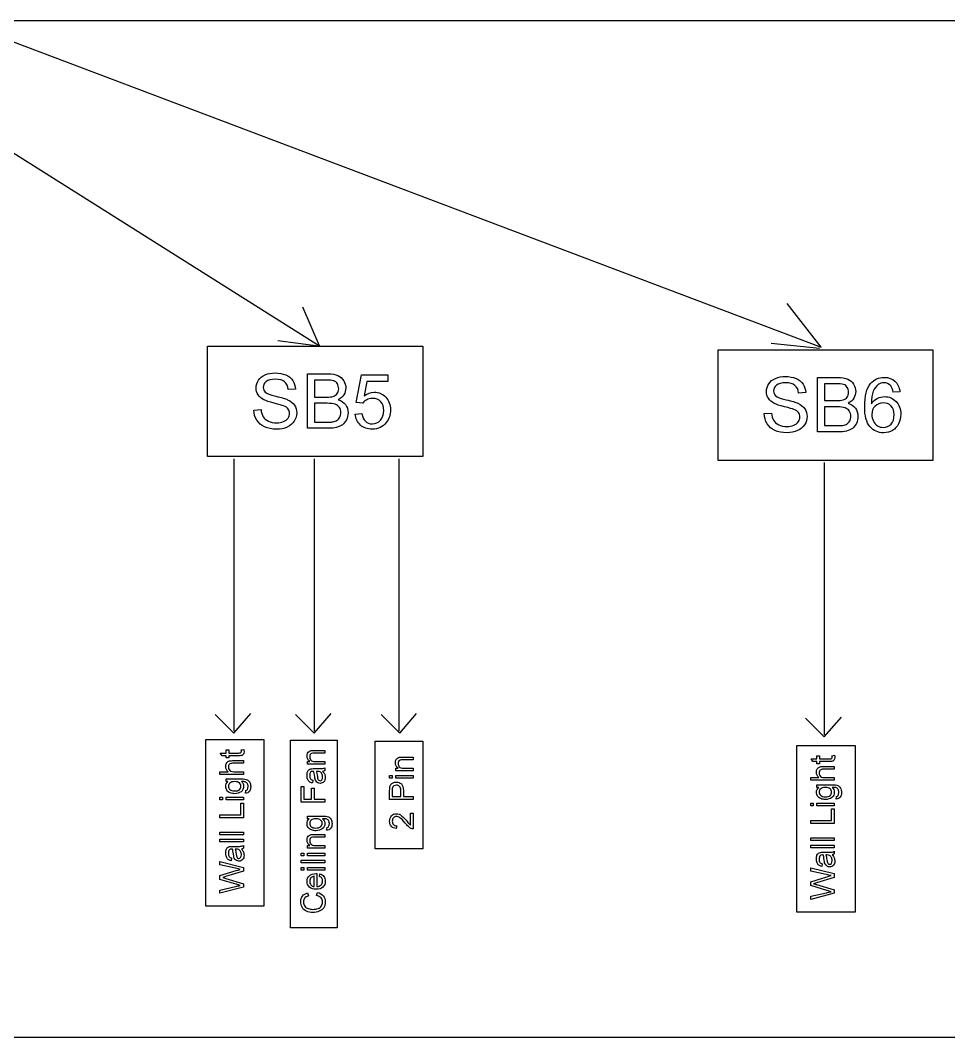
# Model space of a CAD drawing. Header units: millimetres. Extents: x 15 to 286, y 44 to 202.
# Drawn here: x 162.5 to 235.8, y 44.4 to 124.8 of the extents above; entities that cross this region are included whole.
import ezdxf

# ---------------------------------------------------------------- set-up
doc = ezdxf.new("R2010")
doc.units = ezdxf.units.MM
doc.layers.get('0').update_dxf_attribs({"linetype": 'CONTINUOUS'})

msp = doc.modelspace()

# ---------------------------------------------------------------- linework, layer by layer
at = {"color": 5}
for p, q in [((160.345, 124.757), (265.585, 124.757)), ((160.43, 123.613), (225.75, 98.9334)), ((154.587, 118.914), (186.126, 99.0604)), ((186.126, 99.0604), (184.813, 102.108)), ((225.75, 98.9334), (223.082, 102.405)), ((186.041, 99.0177), (182.823, 99.4406)), ((225.622, 98.848), (221.813, 99.2297))]:
    msp.add_line(p, q, dxfattribs=at)
at = {"color": 0}
for p, q in [((177.278, 99.0177), (194.297, 99.0177)), ((177.278, 90.2974), (177.278, 99.0177)), ((194.297, 99.0177), (194.297, 90.2974)), ((217.621, 98.7213), (234.597, 98.7213)), ((217.621, 90.001), (217.621, 98.7213)), ((234.597, 98.7213), (234.597, 90.001)), ((185.172, 92.534), (185.172, 96.8361)), ((185.172, 96.8361), (186.783, 96.8361)), ((189.019, 94.5804), (189.442, 96.7659)), ((189.442, 96.7659), (191.522, 96.7659)), ((191.522, 96.7659), (191.522, 96.2367)), ((225.461, 92.2514), (225.461, 96.5549)), ((225.461, 96.5549), (227.072, 96.5549)), ((184.22, 95.6373), (183.655, 95.6014)), ((186.595, 96.3429), (185.738, 96.3429)), ((185.738, 96.3429), (185.738, 95.0034)), ((189.877, 96.2367), (189.666, 95.1054)), ((191.522, 96.2367), (189.877, 96.2367)), ((226.882, 96.0603), (226.024, 96.0603)), ((226.024, 96.0603), (226.024, 94.7208)), ((185.738, 95.0034), (186.665, 95.0034)), ((224.542, 95.3548), (223.978, 95.3202)), ((231.986, 95.425), (231.458, 95.3904)), ((231.986, 95.425), (231.986, 95.425)), ((180.939, 93.9793), (181.504, 94.0153)), ((186.73, 94.5085), (185.738, 94.5085)), ((185.738, 94.5085), (185.738, 93.0271)), ((189.548, 94.5085), (189.019, 94.5804)), ((226.024, 94.7208), (226.952, 94.7208)), ((227.017, 94.2276), (226.024, 94.2276)), ((226.024, 94.2276), (226.024, 92.7446)), ((188.948, 93.6625), (189.478, 93.6985)), ((221.262, 93.6985), (221.827, 93.7327)), ((186.794, 92.534), (185.172, 92.534)), ((185.738, 93.0271), (186.804, 93.0271)), ((226.024, 92.7446), (227.093, 92.7446)), ((227.081, 92.2514), (225.461, 92.2514)), ((194.297, 90.2974), (177.278, 90.2974)), ((234.597, 90.001), (217.621, 90.001)), ((177.151, 67.9457), (181.723, 67.9457)), ((177.151, 54.7797), (177.151, 67.9457)), ((181.723, 67.9457), (181.723, 54.7797)), ((183.84, 67.9027), (187.522, 67.9027)), ((183.84, 53.086), (183.84, 67.9027)), ((187.522, 67.9027), (187.522, 53.086)), ((190.528, 67.8173), (194.297, 67.8173)), ((190.528, 59.3094), (190.528, 67.8173)), ((194.297, 67.8173), (194.297, 59.3094)), ((178.422, 66.675), (178.286, 66.8874)), ((178.286, 66.8874), (178.752, 66.8874)), ((178.752, 66.8874), (178.752, 67.134)), ((178.752, 67.134), (178.965, 67.134)), ((178.965, 67.134), (178.965, 66.8874)), ((178.965, 66.8874), (179.762, 66.8874)), ((179.943, 67.134), (180.143, 67.1682)), ((185.7, 67.098), (186.549, 67.098)), ((186.549, 66.8874), (185.716, 66.8874)), ((186.549, 67.098), (186.549, 66.8874)), ((223.845, 67.4797), (228.46, 67.4797)), ((223.845, 54.314), (223.845, 67.4797)), ((226.616, 66.675), (226.815, 66.711)), ((228.46, 67.4797), (228.46, 54.314)), ((178.752, 66.675), (178.422, 66.675)), ((178.752, 66.4986), (178.752, 66.675)), ((178.965, 66.4986), (178.752, 66.4986)), ((179.747, 66.675), (178.965, 66.675)), ((178.965, 66.675), (178.965, 66.4986)), ((179.254, 66.2862), (180.129, 66.2862)), ((180.129, 66.0756), (179.261, 66.0756)), ((180.129, 66.2862), (180.129, 66.0756)), ((185.172, 66.0054), (185.172, 66.216)), ((185.172, 66.216), (185.363, 66.216)), ((186.549, 66.0054), (185.172, 66.0054)), ((185.801, 66.216), (186.549, 66.216)), ((186.549, 66.216), (186.549, 66.0054)), ((192.685, 66.5688), (193.535, 66.5688)), ((193.535, 66.3582), (192.701, 66.3582)), ((193.535, 66.5688), (193.535, 66.3582)), ((225.094, 66.216), (224.959, 66.4284)), ((224.959, 66.4284), (225.425, 66.4284)), ((225.425, 66.216), (225.094, 66.216)), ((225.425, 66.4284), (225.425, 66.675)), ((225.425, 66.675), (225.637, 66.675)), ((225.425, 66.0396), (225.425, 66.216)), ((225.637, 66.0396), (225.425, 66.0396)), ((225.637, 66.675), (225.637, 66.4284)), ((225.637, 66.4284), (226.435, 66.4284)), ((226.42, 66.216), (225.637, 66.216)), ((225.637, 66.216), (225.637, 66.0396)), ((178.259, 65.1937), (178.259, 65.4043)), ((178.259, 65.4043), (178.918, 65.4043)), ((180.129, 65.1937), (178.259, 65.1937)), ((179.379, 65.4043), (180.129, 65.4043)), ((180.129, 65.4043), (180.129, 65.1937)), ((185.657, 65.6527), (185.961, 65.6527)), ((185.955, 65.4389), (185.878, 65.4403)), ((186.373, 65.4403), (186.373, 65.4403)), ((186.549, 65.7229), (186.549, 65.5105)), ((191.665, 64.9111), (191.665, 65.1235)), ((191.665, 65.1235), (191.875, 65.1235)), ((191.875, 65.1235), (191.875, 64.9111)), ((192.158, 65.4763), (192.158, 65.6869)), ((192.158, 65.6869), (192.348, 65.6869)), ((193.535, 65.4763), (192.158, 65.4763)), ((192.158, 64.9111), (192.158, 65.1235)), ((192.158, 65.1235), (193.535, 65.1235)), ((192.786, 65.6869), (193.535, 65.6869)), ((193.535, 65.6869), (193.535, 65.4763)), ((193.535, 65.1235), (193.535, 64.9111)), ((225.927, 65.829), (226.8, 65.829)), ((226.8, 65.6167), (225.933, 65.6167)), ((226.8, 65.829), (226.8, 65.6167)), ((178.752, 64.6285), (178.752, 64.8409)), ((178.752, 64.8409), (179.946, 64.8409)), ((178.894, 64.6285), (178.752, 64.6285)), ((185.597, 64.7347), (185.561, 64.5223)), ((191.875, 64.9111), (191.665, 64.9111)), ((193.535, 64.9111), (192.158, 64.9111)), ((224.932, 64.7347), (224.932, 64.9471)), ((224.932, 64.9471), (225.589, 64.9471)), ((226.8, 64.7347), (224.932, 64.7347)), ((225.425, 64.1696), (225.425, 64.3819)), ((225.425, 64.3819), (226.618, 64.3819)), ((226.052, 64.9471), (226.8, 64.9471)), ((226.8, 64.9471), (226.8, 64.7347)), ((180.269, 63.7124), (180.305, 63.923)), ((180.269, 63.7124), (180.269, 63.7124)), ((184.679, 63.0068), (184.679, 64.2415)), ((184.679, 64.2415), (184.892, 64.2415)), ((184.892, 64.2415), (184.892, 63.2534)), ((185.491, 63.2534), (185.491, 64.0994)), ((185.491, 64.0994), (185.702, 64.0994)), ((185.702, 64.0994), (185.702, 63.2534)), ((191.665, 63.2174), (191.665, 63.8983)), ((191.875, 63.9216), (191.875, 63.464)), ((192.546, 63.464), (192.546, 63.9258)), ((192.757, 63.923), (192.757, 63.464)), ((225.565, 64.1696), (225.425, 64.1696)), ((178.259, 63.1832), (178.259, 63.3938)), ((178.259, 63.3938), (178.47, 63.3938)), ((178.47, 63.1832), (178.259, 63.1832)), ((178.47, 63.3938), (178.47, 63.1832)), ((178.752, 63.1832), (178.752, 63.3938)), ((178.752, 63.3938), (180.129, 63.3938)), ((180.129, 63.1832), (178.752, 63.1832)), ((179.917, 62.0187), (179.917, 62.9348)), ((179.917, 62.9348), (180.129, 62.9348)), ((180.129, 63.3938), (180.129, 63.1832)), ((180.129, 62.9348), (180.129, 61.7721)), ((186.549, 63.0068), (184.679, 63.0068)), ((184.892, 63.2534), (185.491, 63.2534)), ((185.702, 63.2534), (186.549, 63.2534)), ((186.549, 63.2534), (186.549, 63.0068)), ((193.535, 63.2174), (191.665, 63.2174)), ((191.875, 63.464), (192.546, 63.464)), ((192.757, 63.464), (193.535, 63.464)), ((193.535, 63.464), (193.535, 63.2174)), ((224.932, 62.7242), (224.932, 62.9348)), ((224.932, 62.9348), (225.142, 62.9348)), ((225.142, 62.7242), (224.932, 62.7242)), ((225.142, 62.9348), (225.142, 62.7242)), ((225.425, 62.7242), (225.425, 62.9348)), ((225.425, 62.9348), (226.8, 62.9348)), ((226.8, 62.7242), (225.425, 62.7242)), ((226.8, 62.9348), (226.8, 62.7242)), ((226.942, 63.2534), (226.977, 63.464)), ((226.942, 63.2534), (226.942, 63.2534)), ((178.259, 61.7721), (178.259, 62.0187)), ((178.259, 62.0187), (179.917, 62.0187)), ((185.172, 61.7001), (185.172, 61.9125)), ((185.172, 61.9125), (186.366, 61.9125)), ((193.322, 62.1249), (193.535, 62.1249)), ((193.322, 61.1861), (193.322, 62.1249)), ((193.535, 62.1249), (193.535, 60.8902)), ((226.59, 61.5597), (226.59, 62.4777)), ((226.59, 62.4777), (226.8, 62.4777)), ((226.8, 62.4777), (226.8, 61.3131)), ((180.129, 61.7721), (178.259, 61.7721)), ((185.315, 61.7001), (185.172, 61.7001)), ((192.228, 61.1367), (192.194, 60.9244)), ((224.932, 61.3131), (224.932, 61.5597)), ((224.932, 61.5597), (226.59, 61.5597)), ((226.8, 61.3131), (224.932, 61.3131)), ((178.259, 60.4312), (178.259, 60.6418)), ((178.259, 60.6418), (180.129, 60.6418)), ((180.129, 60.4312), (178.259, 60.4312)), ((180.129, 60.6418), (180.129, 60.4312)), ((185.7, 60.4654), (186.549, 60.4654)), ((186.549, 60.4654), (186.549, 60.2548)), ((186.69, 60.784), (186.726, 60.9946)), ((186.69, 60.784), (186.69, 60.784)), ((178.259, 59.866), (178.259, 60.0784)), ((178.259, 60.0784), (180.129, 60.0784)), ((180.129, 59.866), (178.259, 59.866)), ((179.237, 59.5133), (179.539, 59.5133)), ((180.129, 60.0784), (180.129, 59.866)), ((180.129, 59.5835), (180.129, 59.3729)), ((185.172, 59.3729), (185.172, 59.5835)), ((185.172, 59.5835), (185.363, 59.5835)), ((186.549, 60.2548), (185.716, 60.2548)), ((185.801, 59.5835), (186.549, 59.5835)), ((186.549, 59.5835), (186.549, 59.3729)), ((224.932, 59.9722), (224.932, 60.1846)), ((224.932, 60.1846), (226.8, 60.1846)), ((226.8, 59.9722), (224.932, 59.9722)), ((224.932, 59.4071), (224.932, 59.6194)), ((224.932, 59.6194), (226.8, 59.6194)), ((226.8, 60.1846), (226.8, 59.9722)), ((226.8, 59.6194), (226.8, 59.4071)), ((179.535, 59.3012), (179.458, 59.3027)), ((179.953, 59.3027), (179.953, 59.3027)), ((184.679, 58.7735), (184.679, 58.9841)), ((184.679, 58.9841), (184.892, 58.9841)), ((184.892, 58.7735), (184.679, 58.7735)), ((184.892, 58.9841), (184.892, 58.7735)), ((186.549, 59.3729), (185.172, 59.3729)), ((185.172, 58.7735), (185.172, 58.9841)), ((185.172, 58.9841), (186.549, 58.9841)), ((186.549, 58.7735), (185.172, 58.7735)), ((186.549, 58.9841), (186.549, 58.7735)), ((194.297, 59.3094), (190.528, 59.3094)), ((226.8, 59.4071), (224.932, 59.4071)), ((225.909, 59.0543), (226.212, 59.0543)), ((226.208, 58.8423), (226.131, 58.8437)), ((226.624, 58.8437), (226.624, 58.8437)), ((226.8, 59.1263), (226.8, 58.9139)), ((178.259, 58.0595), (178.259, 58.3145)), ((178.259, 58.3145), (180.129, 57.857)), ((179.494, 57.7811), (178.259, 58.0595)), ((179.175, 58.5971), (179.141, 58.3847)), ((180.129, 57.857), (180.129, 57.5578)), ((184.679, 58.2083), (184.679, 58.4207)), ((184.679, 58.4207), (186.549, 58.4207)), ((186.549, 58.2083), (184.679, 58.2083)), ((184.679, 57.6432), (184.679, 57.8556)), ((184.679, 57.8556), (184.892, 57.8556)), ((184.892, 57.8556), (184.892, 57.6432)), ((185.172, 57.6432), (185.172, 57.8556)), ((185.172, 57.8556), (186.549, 57.8556)), ((186.549, 58.4207), (186.549, 58.2083)), ((186.549, 57.8556), (186.549, 57.6432)), ((225.848, 58.1381), (225.814, 57.9258)), ((178.259, 57.2121), (179.202, 57.4957)), ((178.259, 56.9101), (178.259, 57.2121)), ((180.129, 57.5578), (178.709, 57.1292)), ((184.892, 57.6432), (184.679, 57.6432)), ((186.549, 57.6432), (185.172, 57.6432)), ((185.702, 56.3383), (185.702, 57.15)), ((185.914, 57.361), (185.914, 56.3383)), ((186.126, 57.1472), (186.16, 57.3553)), ((186.126, 57.1472), (186.126, 57.1472)), ((224.932, 57.5663), (224.932, 57.8196)), ((224.932, 57.8196), (226.8, 57.3624)), ((226.167, 57.2879), (224.932, 57.5663)), ((226.8, 57.0632), (225.382, 56.636)), ((226.8, 57.3624), (226.8, 57.0632)), ((179.528, 56.5284), (178.259, 56.9101)), ((178.259, 56.0627), (179.499, 56.3439)), ((180.129, 56.304), (178.259, 55.8091)), ((178.729, 56.9888), (180.129, 56.5686)), ((180.129, 56.5686), (180.129, 56.304)), ((224.932, 56.7171), (225.874, 57.0025)), ((224.932, 56.4169), (224.932, 56.7171)), ((226.201, 56.0352), (224.932, 56.4169)), ((225.402, 56.4942), (226.8, 56.0737)), ((178.259, 55.8091), (178.259, 56.0627)), ((185.19, 55.8451), (185.247, 55.5985)), ((185.894, 55.6327), (185.957, 55.8793)), ((224.932, 55.5696), (226.172, 55.8493)), ((226.8, 55.8105), (224.932, 55.3159)), ((224.932, 55.3159), (224.932, 55.5696)), ((226.8, 56.0737), (226.8, 55.8105)), ((181.723, 54.7797), (177.151, 54.7797)), ((228.46, 54.314), (223.845, 54.314)), ((187.522, 53.086), (183.84, 53.086)), ((286.243, 44.4073), (14.8029, 44.4073))]:
    msp.add_line(p, q, dxfattribs=at)
at = {"color": 3}
for p, q in [((179.352, 90.1277), (179.352, 68.6223)), ((185.702, 90.1277), (185.702, 68.6223)), ((192.391, 90.1277), (192.391, 68.6223)), ((226.004, 89.8317), (226.004, 68.326)), ((177.87, 69.934), (179.352, 68.4526)), ((179.352, 68.4526), (180.706, 70.0193)), ((184.22, 69.934), (185.702, 68.4526)), ((185.702, 68.4526), (187.056, 70.0193)), ((190.993, 69.934), (192.476, 68.4526)), ((192.476, 68.4526), (193.788, 70.0193)), ((224.522, 69.6376), (226.004, 68.1563)), ((226.004, 68.1563), (227.358, 69.7234))]:
    msp.add_line(p, q, dxfattribs=at)
at = {"color": 0}
for points in [[(181.299, 96.3306), (181.419, 96.5232), (181.599, 96.6625), (181.835, 96.7602)], [(181.835, 96.7602), (182.065, 96.8608), (182.33, 96.9077), (182.618, 96.9077)], [(182.618, 96.9077), (182.926, 96.9077), (183.212, 96.8569), (183.453, 96.7549)], [(183.453, 96.7549), (183.691, 96.6583), (183.88, 96.5041), (184.011, 96.3069)], [(186.783, 96.8361), (187.103, 96.8375), (187.375, 96.792), (187.573, 96.7038)], [(187.573, 96.7038), (187.77, 96.6251), (187.926, 96.4791), (188.038, 96.296)], [(221.622, 96.048), (221.742, 96.2409), (221.922, 96.3799), (222.156, 96.4777)], [(222.156, 96.4777), (222.388, 96.5786), (222.653, 96.6251), (222.94, 96.6251)], [(222.94, 96.6251), (223.249, 96.6251), (223.534, 96.5743), (223.775, 96.4738)], [(223.775, 96.4738), (224.014, 96.3757), (224.203, 96.223), (224.334, 96.0244)], [(227.072, 96.5549), (227.391, 96.5549), (227.662, 96.5108), (227.86, 96.4212)], [(227.86, 96.4212), (228.058, 96.3429), (228.213, 96.1969), (228.324, 96.0134)], [(229.664, 96.0632), (229.932, 96.4022), (230.298, 96.5549), (230.755, 96.5549)], [(230.755, 96.5549), (231.096, 96.5549), (231.377, 96.4544), (231.594, 96.2547)], [(181.115, 95.7213), (181.115, 95.946), (181.177, 96.1401), (181.299, 96.3306)], [(181.269, 95.184), (181.162, 95.3548), (181.115, 95.5227), (181.115, 95.7213)], [(181.909, 96.223), (181.751, 96.1016), (181.681, 95.9432), (181.681, 95.764)], [(181.681, 95.764), (181.681, 95.6137), (181.734, 95.4814), (181.843, 95.3809)], [(182.64, 96.4131), (182.304, 96.4145), (182.062, 96.3496), (181.909, 96.223)], [(183.367, 96.2092), (183.194, 96.3553), (182.961, 96.4131), (182.64, 96.4131)], [(183.655, 95.6014), (183.615, 95.8702), (183.531, 96.0713), (183.367, 96.2092)], [(184.011, 96.3069), (184.14, 96.1101), (184.211, 95.8868), (184.22, 95.6373)], [(187.246, 96.2808), (187.112, 96.3316), (186.903, 96.3429), (186.595, 96.3429)], [(187.54, 96.0508), (187.47, 96.1665), (187.373, 96.2395), (187.246, 96.2808)], [(187.533, 95.2747), (187.595, 95.3809), (187.642, 95.5065), (187.642, 95.662)], [(187.642, 95.662), (187.631, 95.8137), (187.608, 95.939), (187.54, 96.0508)], [(188.038, 96.296), (188.148, 96.1154), (188.206, 95.9196), (188.206, 95.7185)], [(188.206, 95.7185), (188.195, 95.5393), (188.156, 95.3562), (188.055, 95.1907)], [(221.438, 95.4387), (221.438, 95.6635), (221.499, 95.8592), (221.622, 96.048)], [(222.232, 95.9404), (222.074, 95.819), (222.003, 95.6606), (222.003, 95.4814)], [(222.963, 96.1305), (222.626, 96.1319), (222.385, 96.067), (222.232, 95.9404)], [(223.689, 95.9266), (223.516, 96.0727), (223.284, 96.1305), (222.963, 96.1305)], [(223.978, 95.3202), (223.938, 95.5876), (223.854, 95.7901), (223.689, 95.9266)], [(224.334, 96.0244), (224.463, 95.8289), (224.534, 95.6042), (224.542, 95.3548)], [(227.534, 95.9982), (227.398, 96.0494), (227.19, 96.0603), (226.882, 96.0603)], [(227.827, 95.7682), (227.757, 95.8839), (227.662, 95.957), (227.534, 95.9982)], [(227.929, 95.3795), (227.918, 95.5312), (227.896, 95.6564), (227.827, 95.7682)], [(228.324, 96.0134), (228.435, 95.8328), (228.494, 95.6373), (228.494, 95.4359)], [(229.199, 94.258), (229.199, 95.0874), (229.355, 95.6882), (229.664, 96.0632)], [(230.259, 95.9915), (230.102, 95.8702), (229.977, 95.6924), (229.88, 95.4595)], [(230.724, 96.1305), (230.551, 96.1319), (230.398, 96.085), (230.259, 95.9915)], [(231.257, 95.8839), (231.108, 96.0494), (230.934, 96.1305), (230.724, 96.1305)], [(231.458, 95.3904), (231.41, 95.6165), (231.342, 95.782), (231.257, 95.8839)], [(231.594, 96.2547), (231.801, 96.0603), (231.943, 95.7778), (231.986, 95.425)], [(181.732, 94.7843), (181.519, 94.8944), (181.37, 95.0253), (181.269, 95.184)], [(181.843, 95.3809), (181.942, 95.2832), (182.226, 95.177), (182.675, 95.0722)], [(182.675, 95.0722), (183.122, 94.9674), (183.434, 94.8753), (183.603, 94.7967)], [(186.665, 95.0034), (186.913, 95.0034), (187.097, 95.02), (187.206, 95.0542)], [(187.206, 95.0542), (187.343, 95.1054), (187.459, 95.1713), (187.533, 95.2747)], [(188.055, 95.1907), (187.947, 95.0337), (187.804, 94.893), (187.601, 94.791)], [(189.666, 95.1054), (189.91, 95.2969), (190.175, 95.3904), (190.448, 95.3904)], [(190.311, 94.8972), (190.125, 94.8972), (189.98, 94.8612), (189.854, 94.7896)], [(190.971, 94.6383), (190.812, 94.8147), (190.595, 94.8972), (190.311, 94.8972)], [(190.448, 95.3904), (190.803, 95.3904), (191.113, 95.2609), (191.361, 95.0006)], [(191.361, 95.0006), (191.605, 94.7416), (191.733, 94.4051), (191.733, 93.9959)], [(221.591, 94.9029), (221.485, 95.0722), (221.438, 95.2405), (221.438, 95.4387)], [(222.054, 94.5018), (221.842, 94.6118), (221.693, 94.7431), (221.591, 94.9029)], [(222.003, 95.4814), (222.003, 95.3311), (222.057, 95.1989), (222.166, 95.0983)], [(222.166, 95.0983), (222.265, 95.002), (222.549, 94.8944), (222.997, 94.7896)], [(227.493, 94.772), (227.63, 94.8228), (227.746, 94.8902), (227.82, 94.9925)], [(227.82, 94.9925), (227.882, 95.0983), (227.929, 95.2253), (227.929, 95.3795)], [(228.344, 94.9082), (228.235, 94.7526), (228.092, 94.6108), (227.889, 94.5085)], [(228.494, 95.4359), (228.483, 95.2581), (228.443, 95.0736), (228.344, 94.9082)], [(229.88, 95.4595), (229.78, 95.2281), (229.733, 94.8958), (229.729, 94.4672)], [(229.729, 94.4672), (229.857, 94.663), (230.013, 94.8034), (230.198, 94.8972)], [(230.198, 94.8972), (230.379, 94.9911), (230.576, 95.0376), (230.78, 95.0376)], [(230.78, 95.0376), (231.124, 95.0376), (231.435, 94.9082), (231.684, 94.6492)], [(181.504, 94.0153), (181.529, 93.7853), (181.585, 93.5965), (181.675, 93.4501)], [(182.546, 94.5141), (182.156, 94.6203), (181.892, 94.699), (181.732, 94.7843)], [(183.289, 94.3031), (183.17, 94.3585), (182.929, 94.4192), (182.546, 94.5141)], [(183.655, 94.0537), (183.574, 94.1613), (183.462, 94.2344), (183.289, 94.3031)], [(183.603, 94.7967), (183.844, 94.6919), (184.031, 94.5363), (184.149, 94.3599)], [(183.761, 93.7147), (183.75, 93.8498), (183.726, 93.9574), (183.655, 94.0537)], [(184.149, 94.3599), (184.256, 94.1846), (184.325, 93.9793), (184.325, 93.7479)], [(187.357, 94.4369), (187.201, 94.4852), (187.003, 94.5085), (186.73, 94.5085)], [(187.697, 94.1874), (187.609, 94.3074), (187.503, 94.3889), (187.357, 94.4369)], [(187.601, 94.791), (187.842, 94.7152), (188.046, 94.5871), (188.179, 94.4065)], [(187.818, 93.7687), (187.807, 93.9299), (187.777, 94.0689), (187.697, 94.1874)], [(188.179, 94.4065), (188.313, 94.2358), (188.382, 94.011), (188.382, 93.7645)], [(189.854, 94.7896), (189.717, 94.718), (189.624, 94.6245), (189.548, 94.5085)], [(191.206, 93.9299), (191.206, 94.2344), (191.127, 94.4644), (190.971, 94.6383)], [(222.869, 94.2315), (222.479, 94.3377), (222.214, 94.4178), (222.054, 94.5018)], [(223.611, 94.0209), (223.493, 94.076), (223.252, 94.1366), (222.869, 94.2315)], [(222.997, 94.7896), (223.443, 94.6849), (223.755, 94.5928), (223.924, 94.5141)], [(223.978, 93.7729), (223.897, 93.8802), (223.785, 93.9518), (223.611, 94.0209)], [(223.924, 94.5141), (224.167, 94.4093), (224.354, 94.2538), (224.471, 94.0774)], [(224.471, 94.0774), (224.578, 93.9038), (224.648, 93.6971), (224.648, 93.4667)], [(226.952, 94.7208), (227.2, 94.7208), (227.385, 94.7374), (227.493, 94.772)], [(227.645, 94.1546), (227.488, 94.2026), (227.289, 94.2276), (227.017, 94.2276)], [(227.984, 93.9052), (227.896, 94.0248), (227.79, 94.1077), (227.645, 94.1546)], [(227.889, 94.5085), (228.13, 94.4344), (228.333, 94.3046), (228.466, 94.1243)], [(228.466, 94.1243), (228.6, 93.9532), (228.67, 93.7288), (228.67, 93.4819)], [(229.618, 92.6648), (229.329, 92.9901), (229.199, 93.5179), (229.199, 94.258)], [(230.023, 94.2908), (229.846, 94.1243), (229.765, 93.8996), (229.765, 93.6255)], [(230.656, 94.5444), (230.405, 94.5444), (230.197, 94.4605), (230.023, 94.2908)], [(231.289, 94.2908), (231.127, 94.4619), (230.919, 94.5444), (230.656, 94.5444)], [(231.528, 93.5965), (231.528, 93.901), (231.448, 94.1215), (231.289, 94.2908)], [(231.684, 94.6492), (231.928, 94.3913), (232.056, 94.0566), (232.056, 93.6473)], [(181.174, 93.1746), (181.018, 93.4212), (180.947, 93.6805), (180.939, 93.9793)], [(181.675, 93.4501), (181.755, 93.3027), (181.905, 93.1845), (182.094, 93.0935)], [(183.286, 93.0603), (183.44, 93.1305), (183.566, 93.2229), (183.643, 93.3429)], [(183.643, 93.3429), (183.715, 93.4642), (183.761, 93.5881), (183.761, 93.7147)], [(184.325, 93.7479), (184.314, 93.5274), (184.26, 93.3055), (184.131, 93.103)], [(187.517, 93.1651), (187.599, 93.2215), (187.676, 93.3002), (187.733, 93.405)], [(187.733, 93.405), (187.784, 93.5136), (187.818, 93.6308), (187.818, 93.7687)], [(188.257, 93.2092), (188.167, 93.048), (188.068, 92.9072), (187.945, 92.8137)], [(188.382, 93.7645), (188.371, 93.5662), (188.341, 93.3799), (188.257, 93.2092)], [(189.362, 92.7915), (189.111, 93.019), (188.983, 93.3016), (188.948, 93.6625)], [(189.478, 93.6985), (189.518, 93.4283), (189.61, 93.2258), (189.753, 93.0906)], [(190.956, 93.1718), (191.112, 93.3732), (191.206, 93.6142), (191.206, 93.9299)], [(191.733, 93.9959), (191.722, 93.6128), (191.623, 93.2699), (191.401, 92.9859)], [(221.496, 92.892), (221.341, 93.139), (221.27, 93.3979), (221.262, 93.6985)], [(221.827, 93.7327), (221.852, 93.5041), (221.908, 93.3154), (221.998, 93.1679)], [(223.966, 93.0617), (224.037, 93.1817), (224.084, 93.3055), (224.084, 93.4339)], [(224.084, 93.4339), (224.073, 93.5687), (224.048, 93.6748), (223.978, 93.7729)], [(224.648, 93.4667), (224.637, 93.2448), (224.583, 93.0233), (224.453, 92.8204)], [(228.105, 93.4861), (228.094, 93.6473), (228.065, 93.7867), (227.984, 93.9052)], [(228.021, 93.1224), (228.071, 93.2311), (228.105, 93.3482), (228.105, 93.4861)], [(228.67, 93.4819), (228.659, 93.285), (228.628, 93.0974), (228.544, 92.9266)], [(229.765, 93.6255), (229.765, 93.4462), (229.804, 93.2727), (229.884, 93.1086)], [(231.286, 92.8716), (231.445, 93.0533), (231.528, 93.2903), (231.528, 93.5965)], [(232.056, 93.6473), (232.045, 93.3827), (231.998, 93.1277), (231.881, 92.8963)], [(181.785, 92.6401), (181.514, 92.771), (181.321, 92.9361), (181.174, 93.1746)], [(182.754, 92.4638), (182.364, 92.4638), (182.046, 92.523), (181.785, 92.6401)], [(182.094, 93.0935), (182.275, 93.0039), (182.495, 92.9569), (182.731, 92.9569)], [(182.731, 92.9569), (182.932, 92.9569), (183.126, 92.9915), (183.286, 93.0603)], [(183.572, 92.6317), (183.323, 92.5216), (183.057, 92.4638), (182.754, 92.4638)], [(184.131, 93.103), (183.996, 92.9114), (183.815, 92.7435), (183.572, 92.6317)], [(187.48, 92.6042), (187.289, 92.5572), (187.065, 92.534), (186.794, 92.534)], [(186.804, 93.0271), (186.985, 93.0271), (187.115, 93.0342), (187.19, 93.048)], [(187.19, 93.048), (187.318, 93.0769), (187.43, 93.11), (187.517, 93.1651)], [(187.945, 92.8137), (187.814, 92.7227), (187.665, 92.6511), (187.48, 92.6042)], [(190.299, 92.4638), (189.913, 92.4638), (189.604, 92.5724), (189.362, 92.7915)], [(189.753, 93.0906), (189.887, 92.9569), (190.078, 92.8867), (190.3, 92.8867)], [(191.401, 92.9859), (191.125, 92.6401), (190.765, 92.4638), (190.299, 92.4638)], [(190.3, 92.8867), (190.566, 92.8867), (190.789, 92.9816), (190.956, 93.1718)], [(222.108, 92.359), (221.837, 92.4885), (221.644, 92.6553), (221.496, 92.892)], [(221.998, 93.1679), (222.078, 93.0204), (222.227, 92.9019), (222.415, 92.8109)], [(222.415, 92.8109), (222.596, 92.7213), (222.818, 92.6744), (223.053, 92.6744)], [(223.053, 92.6744), (223.255, 92.6744), (223.448, 92.7089), (223.609, 92.7777)], [(223.609, 92.7777), (223.763, 92.8479), (223.887, 92.9404), (223.966, 93.0617)], [(224.453, 92.8204), (224.318, 92.6289), (224.138, 92.4609), (223.895, 92.3491)], [(227.093, 92.7446), (227.271, 92.7446), (227.404, 92.7516), (227.478, 92.7654)], [(227.478, 92.7654), (227.605, 92.7943), (227.717, 92.8289), (227.803, 92.8825)], [(228.232, 92.5326), (228.103, 92.4401), (227.954, 92.3699), (227.766, 92.3216)], [(227.803, 92.8825), (227.886, 92.939), (227.963, 93.0176), (228.021, 93.1224)], [(228.544, 92.9266), (228.455, 92.7668), (228.356, 92.625), (228.232, 92.5326)], [(230.703, 92.1812), (230.252, 92.1812), (229.898, 92.3424), (229.618, 92.6648)], [(229.884, 93.1086), (229.96, 92.9527), (230.075, 92.819), (230.214, 92.7336)], [(230.214, 92.7336), (230.344, 92.6511), (230.507, 92.6042), (230.678, 92.6042)], [(230.678, 92.6042), (230.911, 92.6042), (231.124, 92.6938), (231.286, 92.8716)], [(231.881, 92.8963), (231.764, 92.673), (231.603, 92.4885), (231.399, 92.3643)], [(223.076, 92.1812), (222.685, 92.1812), (222.369, 92.2405), (222.108, 92.359)], [(223.895, 92.3491), (223.645, 92.2405), (223.38, 92.1812), (223.076, 92.1812)], [(227.766, 92.3216), (227.576, 92.2747), (227.352, 92.2514), (227.081, 92.2514)], [(231.399, 92.3643), (231.191, 92.2514), (230.962, 92.1812), (230.703, 92.1812)], [(180.02, 66.7025), (179.966, 66.6859), (179.885, 66.675), (179.747, 66.675)], [(179.762, 66.8874), (179.821, 66.8874), (179.871, 66.8913), (179.891, 66.8997)], [(179.891, 66.8997), (179.906, 66.9163), (179.924, 66.9216), (179.936, 66.9424)], [(179.936, 66.9424), (179.94, 66.9657), (179.953, 66.9893), (179.953, 67.025)], [(179.953, 67.025), (179.953, 67.0539), (179.95, 67.0899), (179.943, 67.134)], [(180.125, 66.8002), (180.087, 66.759), (180.063, 66.7219), (180.02, 66.7025)], [(180.163, 66.9946), (180.163, 66.9216), (180.151, 66.8457), (180.125, 66.8002)], [(180.143, 67.1682), (180.152, 67.1036), (180.163, 67.0458), (180.163, 66.9946)], [(185.138, 66.6418), (185.138, 66.7329), (185.153, 66.7964), (185.184, 66.8637)], [(185.184, 66.8637), (185.21, 66.9382), (185.251, 66.9809), (185.301, 67.0154)], [(185.301, 67.0154), (185.342, 67.0525), (185.407, 67.0733), (185.473, 67.0856)], [(185.392, 66.759), (185.361, 66.7191), (185.349, 66.6556), (185.349, 66.5925)], [(185.505, 66.8584), (185.452, 66.8486), (185.419, 66.8059), (185.392, 66.759)], [(185.473, 67.0856), (185.51, 67.098), (185.593, 67.098), (185.7, 67.098)], [(185.716, 66.8874), (185.616, 66.8874), (185.55, 66.8775), (185.505, 66.8584)], [(226.815, 66.711), (226.824, 66.6447), (226.836, 66.5882), (226.836, 66.5357)], [(178.718, 65.8153), (178.718, 65.9197), (178.737, 66.004), (178.778, 66.0785)], [(178.778, 66.0785), (178.81, 66.1638), (178.874, 66.2065), (178.945, 66.2383)], [(179.009, 65.997), (178.952, 65.9476), (178.929, 65.8731), (178.929, 65.7779)], [(178.945, 66.2383), (179.01, 66.2753), (179.119, 66.2862), (179.254, 66.2862)], [(179.261, 66.0756), (179.141, 66.0756), (179.061, 66.0495), (179.009, 65.997)], [(185.363, 66.216), (185.208, 66.3141), (185.138, 66.4559), (185.138, 66.6418)], [(185.349, 66.5925), (185.349, 66.4944), (185.38, 66.4023), (185.444, 66.3279)], [(185.444, 66.3279), (185.499, 66.263), (185.626, 66.216), (185.801, 66.216)], [(192.123, 66.1127), (192.123, 66.2037), (192.139, 66.2672), (192.168, 66.3346)], [(192.348, 65.6869), (192.194, 65.7849), (192.123, 65.9268), (192.123, 66.1127)], [(192.168, 66.3346), (192.195, 66.409), (192.236, 66.4517), (192.286, 66.4863)], [(192.286, 66.4863), (192.327, 66.5233), (192.392, 66.5441), (192.458, 66.5565)], [(192.377, 66.2298), (192.346, 66.1899), (192.334, 66.1264), (192.334, 66.0633)], [(192.334, 66.0633), (192.334, 65.9652), (192.366, 65.8731), (192.429, 65.7987)], [(192.489, 66.3293), (192.437, 66.3194), (192.404, 66.2767), (192.377, 66.2298)], [(192.458, 66.5565), (192.495, 66.5688), (192.577, 66.5688), (192.685, 66.5688)], [(192.701, 66.3582), (192.601, 66.3582), (192.536, 66.3483), (192.489, 66.3293)], [(226.693, 66.245), (226.638, 66.2284), (226.558, 66.216), (226.42, 66.216)], [(226.435, 66.4284), (226.494, 66.4284), (226.544, 66.4326), (226.563, 66.4408)], [(226.563, 66.4408), (226.579, 66.4573), (226.596, 66.464), (226.608, 66.4834)], [(226.608, 66.4834), (226.613, 66.5081), (226.624, 66.5304), (226.624, 66.5674)], [(226.624, 66.5674), (226.624, 66.5949), (226.621, 66.6309), (226.616, 66.675)], [(226.796, 66.3416), (226.76, 66.3004), (226.736, 66.263), (226.693, 66.245)], [(226.836, 66.5357), (226.836, 66.464), (226.824, 66.3885), (226.796, 66.3416)], [(178.918, 65.4043), (178.776, 65.5133), (178.718, 65.6498), (178.718, 65.8153)], [(178.929, 65.7779), (178.929, 65.7119), (178.947, 65.6399), (178.983, 65.5782)], [(178.983, 65.5782), (179.013, 65.5161), (179.066, 65.472), (179.127, 65.4445)], [(179.127, 65.4445), (179.181, 65.4279), (179.273, 65.4043), (179.379, 65.4043)], [(185.138, 65.1302), (185.138, 65.2544), (185.152, 65.3397), (185.179, 65.4099)], [(185.186, 64.8243), (185.15, 64.9182), (185.138, 65.0145), (185.138, 65.1302)], [(185.179, 65.4099), (185.206, 65.4925), (185.243, 65.5355), (185.286, 65.5697)], [(185.286, 65.5697), (185.325, 65.6071), (185.38, 65.6262), (185.445, 65.6399)], [(185.423, 65.3729), (185.374, 65.3217), (185.349, 65.2212), (185.349, 65.1013)], [(185.349, 65.1013), (185.349, 64.9965), (185.368, 64.9069), (185.404, 64.8533)], [(185.611, 65.4403), (185.517, 65.4403), (185.459, 65.4184), (185.423, 65.3729)], [(185.445, 65.6399), (185.479, 65.6527), (185.557, 65.6527), (185.657, 65.6527)], [(185.667, 65.4389), (185.637, 65.4403), (185.618, 65.4403), (185.611, 65.4403)], [(185.748, 65.0254), (185.722, 65.2212), (185.699, 65.3507), (185.667, 65.4389)], [(185.878, 65.4403), (185.91, 65.3521), (185.937, 65.2184), (185.959, 65.042)], [(186.166, 65.4004), (186.116, 65.4279), (186.049, 65.4389), (185.955, 65.4389)], [(185.961, 65.6527), (186.168, 65.6527), (186.307, 65.6565), (186.37, 65.6664)], [(186.316, 65.2392), (186.274, 65.3203), (186.228, 65.3658), (186.166, 65.4004)], [(186.373, 64.9884), (186.373, 65.0917), (186.353, 65.1662), (186.316, 65.2392)], [(186.37, 65.6664), (186.421, 65.683), (186.491, 65.6953), (186.549, 65.7229)], [(186.549, 65.5105), (186.498, 65.4749), (186.44, 65.4498), (186.373, 65.4403)], [(186.373, 65.4403), (186.45, 65.363), (186.505, 65.2847), (186.537, 65.206)], [(186.537, 65.206), (186.56, 65.1344), (186.583, 65.042), (186.583, 64.9524)], [(192.429, 65.7987), (192.483, 65.7338), (192.611, 65.6869), (192.786, 65.6869)], [(225.389, 65.3563), (225.389, 65.4611), (225.41, 65.5451), (225.45, 65.6195)], [(225.589, 64.9471), (225.448, 65.0543), (225.389, 65.1909), (225.389, 65.3563)], [(225.45, 65.6195), (225.481, 65.7049), (225.546, 65.7475), (225.618, 65.7807)], [(225.681, 65.5394), (225.625, 65.49), (225.601, 65.4142), (225.601, 65.3189)], [(225.601, 65.3189), (225.601, 65.2544), (225.619, 65.1828), (225.655, 65.1192)], [(225.618, 65.7807), (225.683, 65.8163), (225.792, 65.829), (225.927, 65.829)], [(225.655, 65.1192), (225.684, 65.0572), (225.739, 65.0131), (225.8, 64.987)], [(225.933, 65.6167), (225.812, 65.6167), (225.734, 65.5906), (225.681, 65.5394)], [(178.718, 64.2454), (178.718, 64.4109), (178.776, 64.528), (178.894, 64.6285)], [(179.053, 64.5185), (178.965, 64.4469), (178.929, 64.3572), (178.929, 64.2539)], [(179.422, 64.6285), (179.247, 64.6285), (179.135, 64.5929), (179.053, 64.5185)], [(179.797, 64.5223), (179.71, 64.5943), (179.591, 64.6285), (179.422, 64.6285)], [(179.917, 64.2578), (179.917, 64.3696), (179.877, 64.4507), (179.797, 64.5223)], [(179.946, 64.8409), (180.151, 64.8409), (180.312, 64.8187), (180.403, 64.7774)], [(180.242, 64.612), (180.194, 64.6299), (180.1, 64.6299), (179.953, 64.6285)], [(179.953, 64.6285), (180.07, 64.5294), (180.129, 64.4052), (180.129, 64.2567)], [(180.418, 64.4924), (180.374, 64.5612), (180.318, 64.5915), (180.242, 64.612)], [(180.403, 64.7774), (180.483, 64.7442), (180.563, 64.6688), (180.614, 64.5763)], [(180.482, 64.2415), (180.482, 64.3488), (180.461, 64.4331), (180.418, 64.4924)], [(180.614, 64.5763), (180.658, 64.491), (180.692, 64.3724), (180.692, 64.2387)], [(185.325, 64.6232), (185.261, 64.6712), (185.218, 64.7361), (185.186, 64.8243)], [(185.561, 64.5223), (185.463, 64.5432), (185.385, 64.5763), (185.325, 64.6232)], [(185.404, 64.8533), (185.434, 64.8077), (185.505, 64.7608), (185.597, 64.7347)], [(185.784, 64.8201), (185.768, 64.8727), (185.76, 64.9333), (185.748, 65.0254)], [(185.862, 64.6536), (185.821, 64.7058), (185.801, 64.758), (185.784, 64.8201)], [(185.998, 64.5336), (185.937, 64.5721), (185.896, 64.6038), (185.862, 64.6536)], [(185.959, 65.042), (185.969, 64.9457), (185.986, 64.8712), (186.002, 64.83)], [(186.184, 64.4881), (186.108, 64.4881), (186.054, 64.5033), (185.998, 64.5336)], [(186.002, 64.83), (186.012, 64.7912), (186.041, 64.7555), (186.071, 64.7333)], [(186.071, 64.7333), (186.097, 64.7114), (186.136, 64.6987), (186.173, 64.6987)], [(186.173, 64.6987), (186.225, 64.6987), (186.278, 64.7238), (186.316, 64.7732)], [(186.472, 64.6081), (186.388, 64.5351), (186.301, 64.4881), (186.184, 64.4881)], [(186.316, 64.7732), (186.349, 64.8324), (186.373, 64.8945), (186.373, 64.9884)], [(186.583, 64.9524), (186.583, 64.8134), (186.546, 64.6878), (186.472, 64.6081)], [(191.683, 64.1724), (191.691, 64.2719), (191.725, 64.335), (191.768, 64.3943)], [(191.768, 64.3943), (191.8, 64.462), (191.87, 64.5019), (191.946, 64.5389)], [(192.004, 64.2895), (191.94, 64.2592), (191.91, 64.2027), (191.892, 64.1406)], [(191.946, 64.5389), (192.01, 64.5816), (192.106, 64.5943), (192.198, 64.5943)], [(192.205, 64.346), (192.122, 64.346), (192.06, 64.3283), (192.004, 64.2895)], [(192.198, 64.5943), (192.352, 64.5943), (192.487, 64.546), (192.595, 64.4483)], [(192.457, 64.2511), (192.392, 64.3227), (192.314, 64.346), (192.205, 64.346)], [(192.595, 64.4483), (192.699, 64.353), (192.757, 64.1766), (192.757, 63.923)], [(225.8, 64.987), (225.854, 64.969), (225.945, 64.9471), (226.052, 64.9471)], [(226.618, 64.3819), (226.824, 64.3819), (226.985, 64.3611), (227.075, 64.3184)], [(227.075, 64.3184), (227.156, 64.2856), (227.236, 64.2098), (227.287, 64.1188)], [(178.809, 63.9424), (178.741, 64.0334), (178.718, 64.1283), (178.718, 64.2454)], [(179.066, 63.7438), (178.944, 63.7907), (178.869, 63.8556), (178.809, 63.9424)], [(178.929, 64.2539), (178.929, 64.16), (178.97, 64.0662), (179.051, 63.9946)], [(179.051, 63.9946), (179.127, 63.9353), (179.254, 63.8888), (179.414, 63.8888)], [(179.43, 63.6764), (179.296, 63.6764), (179.178, 63.6986), (179.066, 63.7438)], [(179.414, 63.8888), (179.58, 63.8888), (179.716, 63.923), (179.797, 63.9932)], [(179.924, 63.8281), (179.784, 63.7342), (179.622, 63.6764), (179.43, 63.6764)], [(179.797, 63.9932), (179.87, 64.0637), (179.917, 64.1519), (179.917, 64.2578)], [(180.129, 64.2567), (180.129, 64.0789), (180.06, 63.93), (179.924, 63.8281)], [(180.586, 63.8542), (180.516, 63.7674), (180.411, 63.7081), (180.269, 63.7124)], [(180.305, 63.923), (180.362, 63.9329), (180.403, 63.959), (180.429, 64.0031)], [(180.429, 64.0031), (180.457, 64.069), (180.482, 64.1396), (180.482, 64.2415)], [(180.692, 64.2387), (180.692, 64.0803), (180.658, 63.9505), (180.586, 63.8542)], [(191.665, 63.8983), (191.665, 64.0263), (191.67, 64.1092), (191.683, 64.1724)], [(191.892, 64.1406), (191.875, 64.1103), (191.875, 64.0278), (191.875, 63.9216)], [(192.546, 63.9258), (192.546, 64.0898), (192.516, 64.1862), (192.457, 64.2511)], [(225.389, 63.7868), (225.389, 63.9519), (225.448, 64.069), (225.565, 64.1696)], [(225.48, 63.4834), (225.414, 63.5758), (225.389, 63.6707), (225.389, 63.7868)], [(225.739, 63.2852), (225.617, 63.3317), (225.541, 63.3966), (225.48, 63.4834)], [(225.726, 64.0609), (225.637, 63.9879), (225.601, 63.8983), (225.601, 63.7963)], [(225.601, 63.7963), (225.601, 63.7011), (225.643, 63.6076), (225.724, 63.536)], [(225.724, 63.536), (225.8, 63.4767), (225.927, 63.4298), (226.086, 63.4298)], [(226.095, 64.1696), (225.92, 64.1696), (225.808, 64.1339), (225.726, 64.0609)], [(226.086, 63.4298), (226.252, 63.4298), (226.388, 63.464), (226.47, 63.5346)], [(226.47, 64.0637), (226.383, 64.1354), (226.264, 64.1696), (226.095, 64.1696)], [(226.59, 63.7992), (226.59, 63.9106), (226.55, 63.9921), (226.47, 64.0637)], [(226.47, 63.5346), (226.543, 63.6062), (226.59, 63.693), (226.59, 63.7992)], [(226.8, 63.7977), (226.8, 63.6199), (226.733, 63.4711), (226.596, 63.3691)], [(226.915, 64.1533), (226.866, 64.171), (226.771, 64.171), (226.624, 64.1696)], [(226.624, 64.1696), (226.742, 64.0704), (226.8, 63.9466), (226.8, 63.7977)], [(227.091, 64.0334), (227.047, 64.1036), (226.991, 64.1325), (226.915, 64.1533)], [(226.977, 63.464), (227.033, 63.4739), (227.075, 63.5014), (227.102, 63.5441)], [(227.153, 63.7826), (227.153, 63.8898), (227.132, 63.9741), (227.091, 64.0334)], [(227.102, 63.5441), (227.13, 63.6104), (227.153, 63.682), (227.153, 63.7826)], [(227.365, 63.7798), (227.365, 63.6214), (227.329, 63.4929), (227.259, 63.3952)], [(227.287, 64.1188), (227.329, 64.032), (227.365, 63.9135), (227.365, 63.7798)], [(226.103, 63.2174), (225.969, 63.2174), (225.849, 63.2411), (225.739, 63.2852)], [(226.596, 63.3691), (226.457, 63.2767), (226.295, 63.2174), (226.103, 63.2174)], [(227.259, 63.3952), (227.189, 63.3084), (227.083, 63.2492), (226.942, 63.2534)], [(186.366, 61.9125), (186.571, 61.9125), (186.732, 61.8917), (186.823, 61.849)], [(191.665, 61.5184), (191.665, 61.6962), (191.714, 61.8324), (191.815, 61.9347)], [(191.815, 61.9347), (191.913, 62.042), (192.039, 62.0889), (192.188, 62.0889)], [(192.197, 61.8765), (192.106, 61.8765), (192.031, 61.8437), (191.969, 61.776)], [(192.188, 62.0889), (192.253, 62.0889), (192.337, 62.0751), (192.41, 62.0476)], [(192.479, 61.776), (192.382, 61.8532), (192.289, 61.8765), (192.197, 61.8765)], [(192.41, 62.0476), (192.482, 62.0229), (192.56, 61.9746), (192.64, 61.9111)], [(192.64, 61.9111), (192.713, 61.849), (192.83, 61.7375), (192.967, 61.5791)], [(185.138, 61.3174), (185.138, 61.4825), (185.197, 61.5996), (185.315, 61.7001)], [(185.229, 61.014), (185.161, 61.1064), (185.138, 61.2013), (185.138, 61.3174)], [(185.474, 61.5915), (185.385, 61.5184), (185.349, 61.4288), (185.349, 61.3269)], [(185.349, 61.3269), (185.349, 61.2316), (185.39, 61.1382), (185.471, 61.0665)], [(185.471, 61.0665), (185.547, 61.0073), (185.674, 60.9604), (185.834, 60.9604)], [(185.842, 61.7001), (185.667, 61.7001), (185.555, 61.6645), (185.474, 61.5915)], [(186.217, 61.5943), (186.13, 61.6659), (186.013, 61.7001), (185.842, 61.7001)], [(186.337, 61.3297), (186.337, 61.4412), (186.297, 61.5227), (186.217, 61.5943)], [(186.217, 61.0651), (186.29, 61.1367), (186.337, 61.2235), (186.337, 61.3297)], [(186.549, 61.3283), (186.549, 61.1505), (186.48, 61.0016), (186.344, 60.8997)], [(186.662, 61.6839), (186.614, 61.7015), (186.52, 61.7015), (186.373, 61.7001)], [(186.373, 61.7001), (186.49, 61.601), (186.549, 61.4772), (186.549, 61.3283)], [(186.839, 61.564), (186.794, 61.6342), (186.738, 61.6631), (186.662, 61.6839)], [(186.726, 60.9946), (186.782, 61.0044), (186.823, 61.032), (186.849, 61.0747)], [(186.823, 61.849), (186.903, 61.8162), (186.983, 61.7403), (187.036, 61.6493)], [(186.902, 61.3131), (186.902, 61.4204), (186.881, 61.5047), (186.839, 61.564)], [(186.849, 61.0747), (186.878, 61.141), (186.902, 61.2126), (186.902, 61.3131)], [(187.113, 61.3103), (187.113, 61.1519), (187.078, 61.0235), (187.008, 60.9258)], [(187.036, 61.6493), (187.078, 61.5625), (187.113, 61.444), (187.113, 61.3103)], [(191.8, 61.1022), (191.699, 61.2165), (191.665, 61.3449), (191.665, 61.5184)], [(192.194, 60.9244), (192.022, 60.941), (191.89, 61.0002), (191.8, 61.1022)], [(191.969, 61.776), (191.9, 61.7195), (191.875, 61.6218), (191.875, 61.5142)], [(191.875, 61.5142), (191.875, 61.4041), (191.907, 61.3089), (191.97, 61.2401)], [(191.97, 61.2401), (192.024, 61.1724), (192.119, 61.1367), (192.228, 61.1367)], [(192.88, 61.3763), (192.703, 61.5777), (192.575, 61.7086), (192.479, 61.776)], [(193.144, 61.0761), (193.058, 61.1572), (192.982, 61.2482), (192.88, 61.3763)], [(192.967, 61.5791), (193.07, 61.4468), (193.16, 61.3488), (193.199, 61.3022)], [(193.38, 60.9177), (193.292, 60.9533), (193.222, 61.003), (193.144, 61.0761)], [(193.199, 61.3022), (193.234, 61.2592), (193.281, 61.2165), (193.322, 61.1861)], [(185.184, 60.2312), (185.21, 60.307), (185.251, 60.3497), (185.301, 60.3829)], [(185.487, 60.8157), (185.365, 60.8623), (185.289, 60.9272), (185.229, 61.014)], [(185.301, 60.3829), (185.342, 60.4213), (185.407, 60.4407), (185.473, 60.4531)], [(185.473, 60.4531), (185.51, 60.4654), (185.593, 60.4654), (185.7, 60.4654)], [(185.85, 60.748), (185.717, 60.748), (185.598, 60.7716), (185.487, 60.8157)], [(185.834, 60.9604), (186.001, 60.9604), (186.137, 60.9946), (186.217, 61.0651)], [(186.344, 60.8997), (186.205, 60.8072), (186.042, 60.748), (185.85, 60.748)], [(187.008, 60.9258), (186.938, 60.839), (186.832, 60.7797), (186.69, 60.784)], [(193.535, 60.8902), (193.481, 60.8887), (193.43, 60.8969), (193.38, 60.9177)], [(178.865, 59.4307), (178.905, 59.4692), (178.96, 59.4886), (179.025, 59.5023)], [(179.025, 59.5023), (179.057, 59.5133), (179.137, 59.5133), (179.237, 59.5133)], [(179.539, 59.5133), (179.747, 59.5133), (179.886, 59.5189), (179.95, 59.5284)], [(179.95, 59.5284), (180.001, 59.545), (180.071, 59.5559), (180.129, 59.5835)], [(185.138, 60.0093), (185.138, 60.1017), (185.153, 60.1638), (185.184, 60.2312)], [(185.363, 59.5835), (185.208, 59.6829), (185.138, 59.8234), (185.138, 60.0093)], [(185.392, 60.1267), (185.361, 60.0865), (185.349, 60.0244), (185.349, 59.9599)], [(185.349, 59.9599), (185.349, 59.8622), (185.38, 59.7697), (185.444, 59.6953)], [(185.505, 60.2259), (185.452, 60.2174), (185.419, 60.1747), (185.392, 60.1267)], [(185.444, 59.6953), (185.499, 59.6304), (185.626, 59.5835), (185.801, 59.5835)], [(185.716, 60.2548), (185.616, 60.2548), (185.55, 60.2449), (185.505, 60.2259)], [(178.718, 58.9926), (178.718, 59.1164), (178.732, 59.2007), (178.759, 59.2723)], [(178.766, 58.6863), (178.729, 58.7802), (178.718, 58.8768), (178.718, 58.9926)], [(178.759, 59.2723), (178.785, 59.3535), (178.822, 59.3975), (178.865, 59.4307)], [(178.905, 58.4839), (178.84, 58.5336), (178.798, 58.5982), (178.766, 58.6863)], [(179.003, 59.2349), (178.952, 59.1841), (178.929, 59.0832), (178.929, 58.9636)], [(178.929, 58.9636), (178.929, 58.8574), (178.948, 58.7678), (178.984, 58.7156)], [(178.984, 58.7156), (179.013, 58.6687), (179.084, 58.6218), (179.175, 58.5971)], [(179.189, 59.3027), (179.097, 59.3027), (179.039, 59.279), (179.003, 59.2349)], [(179.247, 59.3012), (179.217, 59.3027), (179.197, 59.3027), (179.189, 59.3027)], [(179.328, 58.8878), (179.302, 59.0832), (179.278, 59.213), (179.247, 59.3012)], [(179.363, 58.6825), (179.348, 58.7333), (179.339, 58.7954), (179.328, 58.8878)], [(179.441, 58.5142), (179.401, 58.5682), (179.38, 58.619), (179.363, 58.6825)], [(179.458, 59.3027), (179.489, 59.213), (179.517, 59.0808), (179.539, 58.9044)], [(179.746, 59.261), (179.696, 59.2889), (179.627, 59.3012), (179.535, 59.3012)], [(179.539, 58.9044), (179.547, 58.8063), (179.565, 58.7319), (179.582, 58.6906)], [(179.582, 58.6906), (179.591, 58.6535), (179.62, 58.6176), (179.651, 58.5943)], [(179.895, 59.0998), (179.852, 59.1813), (179.808, 59.2268), (179.746, 59.261)], [(179.953, 58.8504), (179.953, 58.9538), (179.933, 59.0268), (179.895, 59.0998)], [(179.895, 58.6341), (179.929, 58.6948), (179.953, 58.7555), (179.953, 58.8504)], [(180.129, 59.3729), (180.078, 59.3355), (180.02, 59.3122), (179.953, 59.3027)], [(179.953, 59.3027), (180.03, 59.224), (180.085, 59.1453), (180.116, 59.067)], [(180.163, 58.8133), (180.163, 58.674), (180.126, 58.5502), (180.052, 58.4701)], [(180.116, 59.067), (180.14, 58.9964), (180.163, 58.9044), (180.163, 58.8133)], [(225.389, 58.5336), (225.389, 58.6574), (225.404, 58.7417), (225.432, 58.8133)], [(225.432, 58.8133), (225.458, 58.8959), (225.495, 58.9386), (225.538, 58.9717)], [(225.538, 58.9717), (225.578, 59.0102), (225.633, 59.0296), (225.698, 59.0434)], [(225.676, 58.776), (225.625, 58.7252), (225.601, 58.6246), (225.601, 58.5047)], [(225.862, 58.8437), (225.77, 58.8437), (225.712, 58.82), (225.676, 58.776)], [(225.698, 59.0434), (225.729, 59.0543), (225.81, 59.0543), (225.909, 59.0543)], [(225.918, 58.8423), (225.889, 58.8437), (225.87, 58.8437), (225.862, 58.8437)], [(226.001, 58.4288), (225.974, 58.6246), (225.95, 58.7541), (225.918, 58.8423)], [(226.131, 58.8437), (226.162, 58.7555), (226.19, 58.6218), (226.211, 58.4454)], [(226.418, 58.8038), (226.369, 58.8313), (226.3, 58.8423), (226.208, 58.8423)], [(226.212, 59.0543), (226.418, 59.0543), (226.559, 59.0599), (226.621, 59.0695)], [(226.567, 58.6412), (226.525, 58.7237), (226.479, 58.7692), (226.418, 58.8038)], [(226.621, 59.0695), (226.673, 59.086), (226.744, 59.0973), (226.8, 59.1263)], [(226.8, 58.9139), (226.751, 58.8768), (226.691, 58.8532), (226.624, 58.8437)], [(226.624, 58.8437), (226.702, 58.765), (226.756, 58.6878), (226.789, 58.608)], [(179.141, 58.3847), (179.043, 58.4055), (178.965, 58.4383), (178.905, 58.4839)], [(179.578, 58.3957), (179.516, 58.4345), (179.474, 58.4659), (179.441, 58.5142)], [(179.764, 58.3487), (179.688, 58.3487), (179.633, 58.3639), (179.578, 58.3957)], [(179.651, 58.5943), (179.675, 58.572), (179.716, 58.5611), (179.753, 58.5611)], [(179.753, 58.5611), (179.805, 58.5611), (179.857, 58.5858), (179.895, 58.6341)], [(180.052, 58.4701), (179.966, 58.3957), (179.881, 58.3487), (179.764, 58.3487)], [(225.439, 58.2277), (225.402, 58.3212), (225.389, 58.4179), (225.389, 58.5336)], [(225.577, 58.0263), (225.513, 58.0746), (225.471, 58.1395), (225.439, 58.2277)], [(225.814, 57.9258), (225.716, 57.9466), (225.637, 57.9797), (225.577, 58.0263)], [(225.601, 58.5047), (225.601, 58.3985), (225.619, 58.3089), (225.656, 58.2567)], [(225.656, 58.2567), (225.685, 58.2112), (225.756, 58.1628), (225.848, 58.1381)], [(226.035, 58.2235), (226.02, 58.2747), (226.012, 58.3364), (226.001, 58.4288)], [(226.114, 58.0566), (226.074, 58.1092), (226.053, 58.1614), (226.035, 58.2235)], [(226.251, 57.9367), (226.188, 57.9755), (226.147, 58.0072), (226.114, 58.0566)], [(226.211, 58.4454), (226.22, 58.3487), (226.238, 58.2747), (226.255, 58.233)], [(226.436, 57.8915), (226.361, 57.8915), (226.306, 57.9067), (226.251, 57.9367)], [(226.255, 58.233), (226.264, 58.1946), (226.293, 58.1586), (226.324, 58.1367)], [(226.324, 58.1367), (226.348, 58.1145), (226.388, 58.1021), (226.425, 58.1021)], [(226.425, 58.1021), (226.478, 58.1021), (226.53, 58.1272), (226.567, 58.1752)], [(226.723, 58.0111), (226.639, 57.9381), (226.554, 57.8915), (226.436, 57.8915)], [(226.624, 58.3918), (226.624, 58.4951), (226.606, 58.5692), (226.567, 58.6412)], [(226.567, 58.1752), (226.602, 58.2359), (226.624, 58.2979), (226.624, 58.3918)], [(226.836, 58.3544), (226.836, 58.2154), (226.799, 58.0912), (226.723, 58.0111)], [(226.789, 58.608), (226.813, 58.5378), (226.836, 58.4454), (226.836, 58.3544)], [(178.709, 57.1292), (178.584, 57.1003), (178.518, 57.0713), (178.485, 57.0618)], [(178.485, 57.0618), (178.584, 57.0371), (178.671, 57.0068), (178.729, 56.9888)], [(179.202, 57.4957), (179.423, 57.5677), (179.653, 57.6322), (179.867, 57.6972)], [(179.867, 57.6972), (179.762, 57.7247), (179.645, 57.7465), (179.494, 57.7811)], [(185.138, 56.7517), (185.138, 56.9352), (185.2, 57.0784), (185.325, 57.1913)], [(185.325, 57.1913), (185.447, 57.314), (185.626, 57.3624), (185.852, 57.3624)], [(185.47, 57.0562), (185.385, 56.986), (185.349, 56.8773), (185.349, 56.7517)], [(185.702, 57.15), (185.598, 57.1391), (185.521, 57.1073), (185.47, 57.0562)], [(185.852, 57.3624), (185.863, 57.3624), (185.886, 57.361), (185.914, 57.361)], [(186.314, 56.9983), (186.271, 57.0646), (186.212, 57.1101), (186.126, 57.1472)], [(186.16, 57.3553), (186.294, 57.3193), (186.399, 57.2491), (186.473, 57.1486)], [(186.473, 57.1486), (186.537, 57.0495), (186.583, 56.9214), (186.583, 56.7655)], [(225.874, 57.0025), (226.096, 57.0742), (226.326, 57.1391), (226.54, 57.2022)], [(226.54, 57.2022), (226.435, 57.2311), (226.316, 57.2534), (226.167, 57.2879)], [(179.499, 56.3439), (179.625, 56.3824), (179.748, 56.4003), (179.867, 56.4265)], [(179.867, 56.4265), (179.664, 56.4914), (179.558, 56.5203), (179.528, 56.5284)], [(185.331, 56.3012), (185.197, 56.4183), (185.138, 56.5672), (185.138, 56.7517)], [(185.873, 56.1277), (185.63, 56.1277), (185.459, 56.1855), (185.331, 56.3012)], [(185.349, 56.7517), (185.349, 56.6416), (185.382, 56.5436), (185.445, 56.4667)], [(185.445, 56.4667), (185.5, 56.3933), (185.596, 56.3467), (185.702, 56.3383)], [(186.398, 56.2998), (186.264, 56.1855), (186.097, 56.1277), (185.873, 56.1277)], [(185.914, 56.3383), (186.063, 56.3481), (186.176, 56.3922), (186.254, 56.472)], [(186.254, 56.472), (186.326, 56.5549), (186.373, 56.6512), (186.373, 56.7711)], [(186.373, 56.7711), (186.373, 56.8674), (186.353, 56.9352), (186.314, 56.9983)], [(186.583, 56.7655), (186.583, 56.5796), (186.522, 56.4141), (186.398, 56.2998)], [(225.382, 56.636), (225.256, 56.6071), (225.191, 56.5781), (225.158, 56.5686)], [(225.158, 56.5686), (225.257, 56.5422), (225.342, 56.5118), (225.402, 56.4942)], [(184.643, 55.1381), (184.643, 55.3173), (184.692, 55.4672), (184.787, 55.59)], [(184.787, 55.59), (184.882, 55.7142), (185.017, 55.7967), (185.19, 55.8451)], [(185.247, 55.5985), (185.109, 55.5569), (185.011, 55.4976), (184.949, 55.4193)], [(186.253, 55.4468), (186.165, 55.5417), (186.053, 55.601), (185.894, 55.6327)], [(185.957, 55.8793), (186.159, 55.8299), (186.316, 55.7403), (186.424, 55.6108)], [(186.373, 55.1134), (186.373, 55.2538), (186.333, 55.3558), (186.253, 55.4468)], [(186.424, 55.6108), (186.526, 55.4881), (186.583, 55.3226), (186.583, 55.1367)], [(226.172, 55.8493), (226.297, 55.8892), (226.421, 55.9058), (226.54, 55.9333)], [(226.54, 55.9333), (226.337, 55.9978), (226.231, 56.0257), (226.201, 56.0352)], [(184.758, 54.7028), (184.679, 54.839), (184.643, 54.9797), (184.643, 55.1381)], [(185.088, 54.3994), (184.936, 54.4823), (184.834, 54.5715), (184.758, 54.7028)], [(184.949, 55.4193), (184.879, 55.342), (184.856, 55.2443), (184.856, 55.1272)], [(184.856, 55.1272), (184.856, 54.9949), (184.89, 54.8778), (184.96, 54.7867)], [(184.96, 54.7867), (185.018, 54.6957), (185.122, 54.6308), (185.239, 54.5952)], [(186.017, 54.6061), (186.125, 54.6502), (186.225, 54.7176), (186.285, 54.8114)], [(186.461, 54.664), (186.373, 54.5483), (186.26, 54.4505), (186.103, 54.387)], [(186.285, 54.8114), (186.337, 54.9081), (186.373, 55.0044), (186.373, 55.1134)], [(186.583, 55.1367), (186.583, 54.9437), (186.544, 54.7853), (186.461, 54.664)], [(185.6, 54.2918), (185.404, 54.2918), (185.234, 54.3278), (185.088, 54.3994)], [(185.239, 54.5952), (185.345, 54.562), (185.474, 54.5402), (185.598, 54.5402)], [(185.598, 54.5402), (185.758, 54.5402), (185.897, 54.562), (186.017, 54.6061)], [(186.103, 54.387), (185.943, 54.3278), (185.779, 54.2918), (185.6, 54.2918)]]:
    msp.add_open_spline(points, degree=3, dxfattribs=at)

doc.saveas('drawing.dxf')
